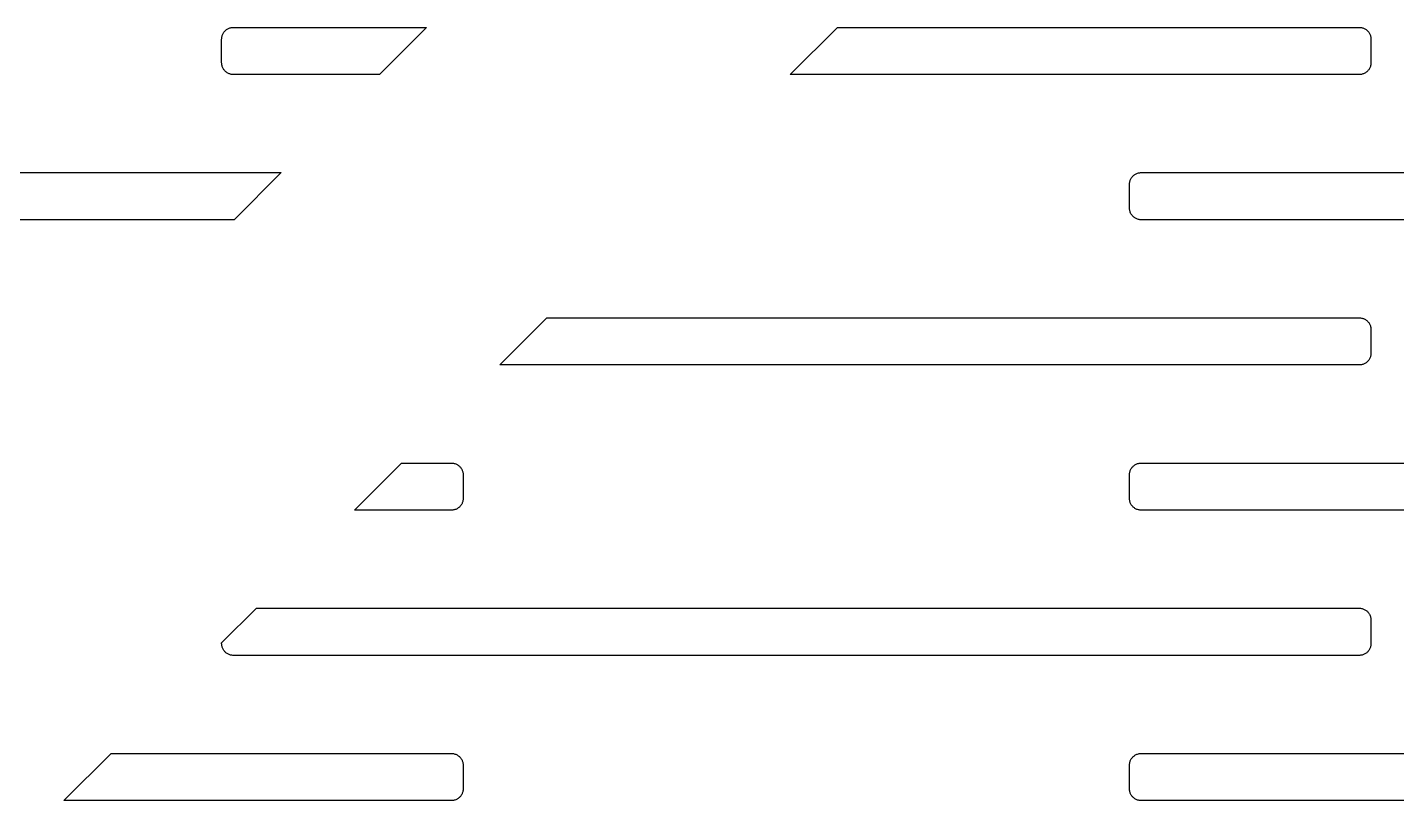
# Model space of a CAD drawing. Header units: metres. Extents: x -218 to 218, y -218 to 218.
# Drawn here: x -74.67 to -36.97, y -79.32 to -58.02 of the extents above; entities that cross this region are included whole.
import ezdxf

# ---------------------------------------------------------------- set-up
doc = ezdxf.new("R2010")
doc.units = ezdxf.units.M

msp = doc.modelspace()

# ---------------------------------------------------------------- linework, layer by layer
for p, q in [((-69.1713, -58.0728), (-69.1538, -58.0624)), ((-69.1538, -58.0624), (-69.1356, -58.0531)), ((-69.1356, -58.0531), (-69.1168, -58.045)), ((-69.1168, -58.045), (-69.0976, -58.0381)), ((-69.0976, -58.0381), (-69.078, -58.0324)), ((-69.078, -58.0324), (-69.0581, -58.028)), ((-69.0581, -58.028), (-69.0379, -58.0248)), ((-69.0379, -58.0248), (-69.0176, -58.0228)), ((-69.0176, -58.0228), (-68.9972, -58.0222)), ((-68.9972, -58.0222), (-63.679, -58.0222)), ((-63.679, -58.0222), (-64.979, -59.3222)), ((-53.6653, -59.3222), (-52.3653, -58.0222)), ((-52.3653, -58.0222), (-37.9972, -58.0222)), ((-37.9972, -58.0222), (-37.9768, -58.0228)), ((-37.9768, -58.0228), (-37.9565, -58.0248)), ((-37.9565, -58.0248), (-37.9363, -58.028)), ((-37.9363, -58.028), (-37.9164, -58.0324)), ((-37.9164, -58.0324), (-37.8968, -58.0381)), ((-37.8968, -58.0381), (-37.8775, -58.045)), ((-37.8775, -58.045), (-37.8588, -58.0531)), ((-37.8588, -58.0531), (-37.8406, -58.0624)), ((-37.8406, -58.0624), (-37.8231, -58.0728)), ((-69.3222, -58.3472), (-69.3215, -58.3268)), ((-69.3222, -58.9972), (-69.3222, -58.3472)), ((-69.3215, -58.3268), (-69.3196, -58.3065)), ((-69.3196, -58.3065), (-69.3164, -58.2863)), ((-69.3164, -58.2863), (-69.312, -58.2664)), ((-69.312, -58.2664), (-69.3063, -58.2468)), ((-69.3063, -58.2468), (-69.2994, -58.2276)), ((-69.2994, -58.2276), (-69.2913, -58.2088)), ((-69.2913, -58.2088), (-69.282, -58.1906)), ((-69.282, -58.1906), (-69.2716, -58.173)), ((-69.2716, -58.173), (-69.2601, -58.1562)), ((-69.2601, -58.1562), (-69.2476, -58.14)), ((-69.2476, -58.14), (-69.2341, -58.1247)), ((-69.2341, -58.1247), (-69.2197, -58.1103)), ((-69.2197, -58.1103), (-69.2044, -58.0968)), ((-69.2044, -58.0968), (-69.1882, -58.0843)), ((-69.1882, -58.0843), (-69.1713, -58.0728)), ((-37.8231, -58.0728), (-37.8062, -58.0843)), ((-37.8062, -58.0843), (-37.79, -58.0968)), ((-37.79, -58.0968), (-37.7747, -58.1103)), ((-37.7747, -58.1103), (-37.7603, -58.1247)), ((-37.7603, -58.1247), (-37.7468, -58.14)), ((-37.7468, -58.14), (-37.7343, -58.1562)), ((-37.7343, -58.1562), (-37.7228, -58.173)), ((-37.7228, -58.173), (-37.7124, -58.1906)), ((-37.7124, -58.1906), (-37.7031, -58.2088)), ((-37.7031, -58.2088), (-37.695, -58.2276)), ((-37.695, -58.2276), (-37.6881, -58.2468)), ((-37.6881, -58.2468), (-37.6824, -58.2664)), ((-37.6824, -58.2664), (-37.6779, -58.2863)), ((-37.6779, -58.2863), (-37.6748, -58.3065)), ((-37.6748, -58.3065), (-37.6728, -58.3268)), ((-37.6728, -58.3268), (-37.6722, -58.3472)), ((-37.6722, -58.3472), (-37.6722, -58.9972)), ((-69.3215, -59.0176), (-69.3222, -58.9972)), ((-69.3196, -59.0379), (-69.3215, -59.0176)), ((-69.3164, -59.0581), (-69.3196, -59.0379)), ((-69.312, -59.078), (-69.3164, -59.0581)), ((-69.3063, -59.0976), (-69.312, -59.078)), ((-69.2994, -59.1168), (-69.3063, -59.0976)), ((-69.2913, -59.1356), (-69.2994, -59.1168)), ((-69.282, -59.1538), (-69.2913, -59.1356)), ((-69.2716, -59.1713), (-69.282, -59.1538)), ((-69.2601, -59.1882), (-69.2716, -59.1713)), ((-69.2476, -59.2044), (-69.2601, -59.1882)), ((-37.7343, -59.1882), (-37.7468, -59.2044)), ((-37.7228, -59.1713), (-37.7343, -59.1882)), ((-37.7124, -59.1538), (-37.7228, -59.1713)), ((-37.7031, -59.1356), (-37.7124, -59.1538)), ((-37.695, -59.1168), (-37.7031, -59.1356)), ((-37.6881, -59.0976), (-37.695, -59.1168)), ((-37.6824, -59.078), (-37.6881, -59.0976)), ((-37.6779, -59.0581), (-37.6824, -59.078)), ((-37.6748, -59.0379), (-37.6779, -59.0581)), ((-37.6728, -59.0176), (-37.6748, -59.0379)), ((-37.6722, -58.9972), (-37.6728, -59.0176)), ((-69.2341, -59.2197), (-69.2476, -59.2044)), ((-69.2197, -59.2341), (-69.2341, -59.2197)), ((-69.2044, -59.2476), (-69.2197, -59.2341)), ((-69.1882, -59.2601), (-69.2044, -59.2476)), ((-69.1713, -59.2716), (-69.1882, -59.2601)), ((-69.1538, -59.282), (-69.1713, -59.2716)), ((-69.1356, -59.2913), (-69.1538, -59.282)), ((-69.1168, -59.2994), (-69.1356, -59.2913)), ((-69.0976, -59.3063), (-69.1168, -59.2994)), ((-69.078, -59.312), (-69.0976, -59.3063)), ((-69.0581, -59.3164), (-69.078, -59.312)), ((-69.0379, -59.3196), (-69.0581, -59.3164)), ((-69.0176, -59.3215), (-69.0379, -59.3196)), ((-68.9972, -59.3222), (-69.0176, -59.3215)), ((-64.979, -59.3222), (-68.9972, -59.3222)), ((-37.9972, -59.3222), (-53.6653, -59.3222)), ((-37.9768, -59.3215), (-37.9972, -59.3222)), ((-37.9565, -59.3196), (-37.9768, -59.3215)), ((-37.9363, -59.3164), (-37.9565, -59.3196)), ((-37.9164, -59.312), (-37.9363, -59.3164)), ((-37.8968, -59.3063), (-37.9164, -59.312)), ((-37.8775, -59.2994), (-37.8968, -59.3063)), ((-37.8588, -59.2913), (-37.8775, -59.2994)), ((-37.8406, -59.282), (-37.8588, -59.2913)), ((-37.8231, -59.2716), (-37.8406, -59.282)), ((-37.8062, -59.2601), (-37.8231, -59.2716)), ((-37.79, -59.2476), (-37.8062, -59.2601)), ((-37.7747, -59.2341), (-37.79, -59.2476)), ((-37.7603, -59.2197), (-37.7747, -59.2341)), ((-37.7468, -59.2044), (-37.7603, -59.2197)), ((-93.9972, -62.0222), (-67.679, -62.0222)), ((-67.679, -62.0222), (-68.979, -63.3222)), ((-44.2994, -62.2276), (-44.2913, -62.2088)), ((-44.2913, -62.2088), (-44.282, -62.1906)), ((-44.282, -62.1906), (-44.2716, -62.173)), ((-44.2716, -62.173), (-44.2601, -62.1562)), ((-44.2601, -62.1562), (-44.2476, -62.14)), ((-44.2476, -62.14), (-44.2341, -62.1247)), ((-44.2341, -62.1247), (-44.2197, -62.1103)), ((-44.2197, -62.1103), (-44.2044, -62.0968)), ((-44.2044, -62.0968), (-44.1882, -62.0843)), ((-44.1882, -62.0843), (-44.1713, -62.0728)), ((-44.1713, -62.0728), (-44.1538, -62.0624)), ((-44.1538, -62.0624), (-44.1356, -62.0531)), ((-44.1356, -62.0531), (-44.1168, -62.045)), ((-44.1168, -62.045), (-44.0976, -62.0381)), ((-44.0976, -62.0381), (-44.078, -62.0324)), ((-44.078, -62.0324), (-44.0581, -62.028)), ((-44.0581, -62.028), (-44.0379, -62.0248)), ((-44.0379, -62.0248), (-44.0176, -62.0228)), ((-44.0176, -62.0228), (-43.9972, -62.0222)), ((-43.9972, -62.0222), (-12.9972, -62.0222)), ((-44.3222, -62.3472), (-44.3215, -62.3268)), ((-44.3222, -62.9972), (-44.3222, -62.3472)), ((-44.3215, -62.3268), (-44.3196, -62.3065)), ((-44.3196, -62.3065), (-44.3164, -62.2863)), ((-44.3164, -62.2863), (-44.312, -62.2664)), ((-44.312, -62.2664), (-44.3063, -62.2468)), ((-44.3063, -62.2468), (-44.2994, -62.2276)), ((-68.979, -63.3222), (-93.9972, -63.3222)), ((-44.3215, -63.0176), (-44.3222, -62.9972)), ((-44.3196, -63.0379), (-44.3215, -63.0176)), ((-44.3164, -63.0581), (-44.3196, -63.0379)), ((-44.312, -63.078), (-44.3164, -63.0581)), ((-44.3063, -63.0976), (-44.312, -63.078)), ((-44.2994, -63.1168), (-44.3063, -63.0976)), ((-44.2913, -63.1356), (-44.2994, -63.1168)), ((-44.282, -63.1538), (-44.2913, -63.1356)), ((-44.2716, -63.1713), (-44.282, -63.1538)), ((-44.2601, -63.1882), (-44.2716, -63.1713)), ((-44.2476, -63.2044), (-44.2601, -63.1882)), ((-44.2341, -63.2197), (-44.2476, -63.2044)), ((-44.2197, -63.2341), (-44.2341, -63.2197)), ((-44.2044, -63.2476), (-44.2197, -63.2341)), ((-44.1882, -63.2601), (-44.2044, -63.2476)), ((-44.1713, -63.2716), (-44.1882, -63.2601)), ((-44.1538, -63.282), (-44.1713, -63.2716)), ((-44.1356, -63.2913), (-44.1538, -63.282)), ((-44.1168, -63.2994), (-44.1356, -63.2913)), ((-44.0976, -63.3063), (-44.1168, -63.2994)), ((-44.078, -63.312), (-44.0976, -63.3063)), ((-44.0581, -63.3164), (-44.078, -63.312)), ((-44.0379, -63.3196), (-44.0581, -63.3164)), ((-44.0176, -63.3215), (-44.0379, -63.3196)), ((-43.9972, -63.3222), (-44.0176, -63.3215)), ((-12.9972, -63.3222), (-43.9972, -63.3222)), ((-61.6653, -67.3222), (-60.3653, -66.0222)), ((-60.3653, -66.0222), (-37.9972, -66.0222)), ((-37.9972, -66.0222), (-37.9768, -66.0228)), ((-37.9768, -66.0228), (-37.9565, -66.0248)), ((-37.9565, -66.0248), (-37.9363, -66.028)), ((-37.9363, -66.028), (-37.9164, -66.0324)), ((-37.9164, -66.0324), (-37.8968, -66.0381)), ((-37.8968, -66.0381), (-37.8775, -66.045)), ((-37.8775, -66.045), (-37.8588, -66.0531)), ((-37.8588, -66.0531), (-37.8406, -66.0624)), ((-37.8406, -66.0624), (-37.8231, -66.0728)), ((-37.8231, -66.0728), (-37.8062, -66.0843)), ((-37.8062, -66.0843), (-37.79, -66.0968)), ((-37.79, -66.0968), (-37.7747, -66.1103)), ((-37.7747, -66.1103), (-37.7603, -66.1247)), ((-37.7603, -66.1247), (-37.7468, -66.14)), ((-37.7468, -66.14), (-37.7343, -66.1562)), ((-37.7343, -66.1562), (-37.7228, -66.173)), ((-37.7228, -66.173), (-37.7124, -66.1906)), ((-37.7124, -66.1906), (-37.7031, -66.2088)), ((-37.7031, -66.2088), (-37.695, -66.2276)), ((-37.695, -66.2276), (-37.6881, -66.2468)), ((-37.6881, -66.2468), (-37.6824, -66.2664)), ((-37.6824, -66.2664), (-37.6779, -66.2863)), ((-37.6779, -66.2863), (-37.6748, -66.3065)), ((-37.6748, -66.3065), (-37.6728, -66.3268)), ((-37.6728, -66.3268), (-37.6722, -66.3472)), ((-37.6722, -66.3472), (-37.6722, -66.9972)), ((-37.695, -67.1168), (-37.7031, -67.1356)), ((-37.6881, -67.0976), (-37.695, -67.1168)), ((-37.6824, -67.078), (-37.6881, -67.0976)), ((-37.6779, -67.0581), (-37.6824, -67.078)), ((-37.6748, -67.0379), (-37.6779, -67.0581)), ((-37.6728, -67.0176), (-37.6748, -67.0379)), ((-37.6722, -66.9972), (-37.6728, -67.0176)), ((-37.9972, -67.3222), (-61.6653, -67.3222)), ((-37.9768, -67.3215), (-37.9972, -67.3222)), ((-37.9565, -67.3196), (-37.9768, -67.3215)), ((-37.9363, -67.3164), (-37.9565, -67.3196)), ((-37.9164, -67.312), (-37.9363, -67.3164)), ((-37.8968, -67.3063), (-37.9164, -67.312)), ((-37.8775, -67.2994), (-37.8968, -67.3063)), ((-37.8588, -67.2913), (-37.8775, -67.2994)), ((-37.8406, -67.282), (-37.8588, -67.2913)), ((-37.8231, -67.2716), (-37.8406, -67.282)), ((-37.8062, -67.2601), (-37.8231, -67.2716)), ((-37.79, -67.2476), (-37.8062, -67.2601)), ((-37.7747, -67.2341), (-37.79, -67.2476)), ((-37.7603, -67.2197), (-37.7747, -67.2341)), ((-37.7468, -67.2044), (-37.7603, -67.2197)), ((-37.7343, -67.1882), (-37.7468, -67.2044)), ((-37.7228, -67.1713), (-37.7343, -67.1882)), ((-37.7124, -67.1538), (-37.7228, -67.1713)), ((-37.7031, -67.1356), (-37.7124, -67.1538)), ((-65.6653, -71.3222), (-64.3653, -70.0222)), ((-64.3653, -70.0222), (-62.9972, -70.0222)), ((-62.9972, -70.0222), (-62.9768, -70.0228)), ((-62.9768, -70.0228), (-62.9565, -70.0248)), ((-62.9565, -70.0248), (-62.9363, -70.028)), ((-62.9363, -70.028), (-62.9164, -70.0324)), ((-62.9164, -70.0324), (-62.8968, -70.0381)), ((-62.8968, -70.0381), (-62.8775, -70.045)), ((-62.8775, -70.045), (-62.8588, -70.0531)), ((-62.8588, -70.0531), (-62.8406, -70.0624)), ((-62.8406, -70.0624), (-62.8231, -70.0728)), ((-62.8231, -70.0728), (-62.8062, -70.0843)), ((-62.8062, -70.0843), (-62.79, -70.0968)), ((-62.79, -70.0968), (-62.7747, -70.1103)), ((-62.7747, -70.1103), (-62.7603, -70.1247)), ((-62.7603, -70.1247), (-62.7468, -70.14)), ((-44.2476, -70.14), (-44.2341, -70.1247)), ((-44.2341, -70.1247), (-44.2197, -70.1103)), ((-44.2197, -70.1103), (-44.2044, -70.0968)), ((-44.2044, -70.0968), (-44.1882, -70.0843)), ((-44.1882, -70.0843), (-44.1713, -70.0728)), ((-44.1713, -70.0728), (-44.1538, -70.0624)), ((-44.1538, -70.0624), (-44.1356, -70.0531)), ((-44.1356, -70.0531), (-44.1168, -70.045)), ((-44.1168, -70.045), (-44.0976, -70.0381)), ((-44.0976, -70.0381), (-44.078, -70.0324)), ((-44.078, -70.0324), (-44.0581, -70.028)), ((-44.0581, -70.028), (-44.0379, -70.0248)), ((-44.0379, -70.0248), (-44.0176, -70.0228)), ((-44.0176, -70.0228), (-43.9972, -70.0222)), ((-43.9972, -70.0222), (-12.9972, -70.0222)), ((-62.7468, -70.14), (-62.7343, -70.1562)), ((-62.7343, -70.1562), (-62.7228, -70.173)), ((-62.7228, -70.173), (-62.7124, -70.1906)), ((-62.7124, -70.1906), (-62.7031, -70.2088)), ((-62.7031, -70.2088), (-62.695, -70.2276)), ((-62.695, -70.2276), (-62.6881, -70.2468)), ((-62.6881, -70.2468), (-62.6824, -70.2664)), ((-62.6824, -70.2664), (-62.6779, -70.2863)), ((-62.6779, -70.2863), (-62.6748, -70.3065)), ((-62.6748, -70.3065), (-62.6728, -70.3268)), ((-62.6728, -70.3268), (-62.6722, -70.3472)), ((-62.6722, -70.3472), (-62.6722, -70.9972)), ((-44.3222, -70.3472), (-44.3215, -70.3268)), ((-44.3222, -70.9972), (-44.3222, -70.3472)), ((-44.3215, -70.3268), (-44.3196, -70.3065)), ((-44.3196, -70.3065), (-44.3164, -70.2863)), ((-44.3164, -70.2863), (-44.312, -70.2664)), ((-44.312, -70.2664), (-44.3063, -70.2468)), ((-44.3063, -70.2468), (-44.2994, -70.2276)), ((-44.2994, -70.2276), (-44.2913, -70.2088)), ((-44.2913, -70.2088), (-44.282, -70.1906)), ((-44.282, -70.1906), (-44.2716, -70.173)), ((-44.2716, -70.173), (-44.2601, -70.1562)), ((-44.2601, -70.1562), (-44.2476, -70.14)), ((-62.8062, -71.2601), (-62.8231, -71.2716)), ((-62.79, -71.2476), (-62.8062, -71.2601)), ((-62.7747, -71.2341), (-62.79, -71.2476)), ((-62.7603, -71.2197), (-62.7747, -71.2341)), ((-62.7468, -71.2044), (-62.7603, -71.2197)), ((-62.7343, -71.1882), (-62.7468, -71.2044)), ((-62.7228, -71.1713), (-62.7343, -71.1882)), ((-62.7124, -71.1538), (-62.7228, -71.1713)), ((-62.7031, -71.1356), (-62.7124, -71.1538)), ((-62.695, -71.1168), (-62.7031, -71.1356)), ((-62.6881, -71.0976), (-62.695, -71.1168)), ((-62.6824, -71.078), (-62.6881, -71.0976)), ((-62.6779, -71.0581), (-62.6824, -71.078)), ((-62.6748, -71.0379), (-62.6779, -71.0581)), ((-62.6728, -71.0176), (-62.6748, -71.0379)), ((-62.6722, -70.9972), (-62.6728, -71.0176)), ((-44.3215, -71.0176), (-44.3222, -70.9972)), ((-44.3196, -71.0379), (-44.3215, -71.0176)), ((-44.3164, -71.0581), (-44.3196, -71.0379)), ((-44.312, -71.078), (-44.3164, -71.0581)), ((-44.3063, -71.0976), (-44.312, -71.078)), ((-44.2994, -71.1168), (-44.3063, -71.0976)), ((-44.2913, -71.1356), (-44.2994, -71.1168)), ((-44.282, -71.1538), (-44.2913, -71.1356)), ((-44.2716, -71.1713), (-44.282, -71.1538)), ((-44.2601, -71.1882), (-44.2716, -71.1713)), ((-44.2476, -71.2044), (-44.2601, -71.1882)), ((-44.2341, -71.2197), (-44.2476, -71.2044)), ((-44.2197, -71.2341), (-44.2341, -71.2197)), ((-44.2044, -71.2476), (-44.2197, -71.2341)), ((-44.1882, -71.2601), (-44.2044, -71.2476)), ((-44.1713, -71.2716), (-44.1882, -71.2601)), ((-62.9972, -71.3222), (-65.6653, -71.3222)), ((-62.9768, -71.3215), (-62.9972, -71.3222)), ((-62.9565, -71.3196), (-62.9768, -71.3215)), ((-62.9363, -71.3164), (-62.9565, -71.3196)), ((-62.9164, -71.312), (-62.9363, -71.3164)), ((-62.8968, -71.3063), (-62.9164, -71.312)), ((-62.8775, -71.2994), (-62.8968, -71.3063)), ((-62.8588, -71.2913), (-62.8775, -71.2994)), ((-62.8406, -71.282), (-62.8588, -71.2913)), ((-62.8231, -71.2716), (-62.8406, -71.282)), ((-44.1538, -71.282), (-44.1713, -71.2716)), ((-44.1356, -71.2913), (-44.1538, -71.282)), ((-44.1168, -71.2994), (-44.1356, -71.2913)), ((-44.0976, -71.3063), (-44.1168, -71.2994)), ((-44.078, -71.312), (-44.0976, -71.3063)), ((-44.0581, -71.3164), (-44.078, -71.312)), ((-44.0379, -71.3196), (-44.0581, -71.3164)), ((-44.0176, -71.3215), (-44.0379, -71.3196)), ((-43.9972, -71.3222), (-44.0176, -71.3215)), ((-12.9972, -71.3222), (-43.9972, -71.3222)), ((-69.3222, -74.979), (-68.3653, -74.0222)), ((-68.3653, -74.0222), (-37.9972, -74.0222)), ((-37.9972, -74.0222), (-37.9768, -74.0228)), ((-37.9768, -74.0228), (-37.9565, -74.0248)), ((-37.9565, -74.0248), (-37.9363, -74.028)), ((-37.9363, -74.028), (-37.9164, -74.0324)), ((-37.9164, -74.0324), (-37.8968, -74.0381)), ((-37.8968, -74.0381), (-37.8775, -74.045)), ((-37.8775, -74.045), (-37.8588, -74.0531)), ((-37.8588, -74.0531), (-37.8406, -74.0624)), ((-37.8406, -74.0624), (-37.8231, -74.0728)), ((-37.8231, -74.0728), (-37.8062, -74.0843)), ((-37.8062, -74.0843), (-37.79, -74.0968)), ((-37.79, -74.0968), (-37.7747, -74.1103)), ((-37.7747, -74.1103), (-37.7603, -74.1247)), ((-37.7603, -74.1247), (-37.7468, -74.14)), ((-37.7468, -74.14), (-37.7343, -74.1562)), ((-37.7343, -74.1562), (-37.7228, -74.173)), ((-37.7228, -74.173), (-37.7124, -74.1906)), ((-37.7124, -74.1906), (-37.7031, -74.2088)), ((-37.7031, -74.2088), (-37.695, -74.2276)), ((-37.695, -74.2276), (-37.6881, -74.2468)), ((-37.6881, -74.2468), (-37.6824, -74.2664)), ((-37.6824, -74.2664), (-37.6779, -74.2863)), ((-37.6779, -74.2863), (-37.6748, -74.3065)), ((-37.6748, -74.3065), (-37.6728, -74.3268)), ((-37.6728, -74.3268), (-37.6722, -74.3472)), ((-37.6722, -74.3472), (-37.6722, -74.9972)), ((-69.3222, -74.9972), (-69.3222, -74.979)), ((-69.3215, -75.0176), (-69.3222, -74.9972)), ((-69.3196, -75.0379), (-69.3215, -75.0176)), ((-37.6728, -75.0176), (-37.6748, -75.0379)), ((-37.6722, -74.9972), (-37.6728, -75.0176)), ((-69.3164, -75.0581), (-69.3196, -75.0379)), ((-69.312, -75.078), (-69.3164, -75.0581)), ((-69.3063, -75.0976), (-69.312, -75.078)), ((-69.2994, -75.1168), (-69.3063, -75.0976)), ((-69.2913, -75.1356), (-69.2994, -75.1168)), ((-69.282, -75.1538), (-69.2913, -75.1356)), ((-69.2716, -75.1713), (-69.282, -75.1538)), ((-69.2601, -75.1882), (-69.2716, -75.1713)), ((-69.2476, -75.2044), (-69.2601, -75.1882)), ((-69.2341, -75.2197), (-69.2476, -75.2044)), ((-69.2197, -75.2341), (-69.2341, -75.2197)), ((-69.2044, -75.2476), (-69.2197, -75.2341)), ((-69.1882, -75.2601), (-69.2044, -75.2476)), ((-69.1713, -75.2716), (-69.1882, -75.2601)), ((-69.1538, -75.282), (-69.1713, -75.2716)), ((-69.1356, -75.2913), (-69.1538, -75.282)), ((-69.1168, -75.2994), (-69.1356, -75.2913)), ((-69.0976, -75.3063), (-69.1168, -75.2994)), ((-69.078, -75.312), (-69.0976, -75.3063)), ((-69.0581, -75.3164), (-69.078, -75.312)), ((-69.0379, -75.3196), (-69.0581, -75.3164)), ((-69.0176, -75.3215), (-69.0379, -75.3196)), ((-68.9972, -75.3222), (-69.0176, -75.3215)), ((-37.9972, -75.3222), (-68.9972, -75.3222)), ((-37.9768, -75.3215), (-37.9972, -75.3222)), ((-37.9565, -75.3196), (-37.9768, -75.3215)), ((-37.9363, -75.3164), (-37.9565, -75.3196)), ((-37.9164, -75.312), (-37.9363, -75.3164)), ((-37.8968, -75.3063), (-37.9164, -75.312)), ((-37.8775, -75.2994), (-37.8968, -75.3063)), ((-37.8588, -75.2913), (-37.8775, -75.2994)), ((-37.8406, -75.282), (-37.8588, -75.2913)), ((-37.8231, -75.2716), (-37.8406, -75.282)), ((-37.8062, -75.2601), (-37.8231, -75.2716)), ((-37.79, -75.2476), (-37.8062, -75.2601)), ((-37.7747, -75.2341), (-37.79, -75.2476)), ((-37.7603, -75.2197), (-37.7747, -75.2341)), ((-37.7468, -75.2044), (-37.7603, -75.2197)), ((-37.7343, -75.1882), (-37.7468, -75.2044)), ((-37.7228, -75.1713), (-37.7343, -75.1882)), ((-37.7124, -75.1538), (-37.7228, -75.1713)), ((-37.7031, -75.1356), (-37.7124, -75.1538)), ((-37.695, -75.1168), (-37.7031, -75.1356)), ((-37.6881, -75.0976), (-37.695, -75.1168)), ((-37.6824, -75.078), (-37.6881, -75.0976)), ((-37.6779, -75.0581), (-37.6824, -75.078)), ((-37.6748, -75.0379), (-37.6779, -75.0581)), ((-73.6653, -79.3222), (-72.3653, -78.0222)), ((-72.3653, -78.0222), (-62.9972, -78.0222)), ((-62.9972, -78.0222), (-62.9768, -78.0228)), ((-62.9768, -78.0228), (-62.9565, -78.0248)), ((-62.9565, -78.0248), (-62.9363, -78.028)), ((-62.9363, -78.028), (-62.9164, -78.0324)), ((-62.9164, -78.0324), (-62.8968, -78.0381)), ((-62.8968, -78.0381), (-62.8775, -78.045)), ((-62.8775, -78.045), (-62.8588, -78.0531)), ((-44.1356, -78.0531), (-44.1168, -78.045)), ((-44.1168, -78.045), (-44.0976, -78.0381)), ((-44.0976, -78.0381), (-44.078, -78.0324)), ((-44.078, -78.0324), (-44.0581, -78.028)), ((-44.0581, -78.028), (-44.0379, -78.0248)), ((-44.0379, -78.0248), (-44.0176, -78.0228)), ((-44.0176, -78.0228), (-43.9972, -78.0222)), ((-43.9972, -78.0222), (-12.9972, -78.0222)), ((-62.8588, -78.0531), (-62.8406, -78.0624)), ((-62.8406, -78.0624), (-62.8231, -78.0728)), ((-62.8231, -78.0728), (-62.8062, -78.0843)), ((-62.8062, -78.0843), (-62.79, -78.0968)), ((-62.79, -78.0968), (-62.7747, -78.1103)), ((-62.7747, -78.1103), (-62.7603, -78.1247)), ((-62.7603, -78.1247), (-62.7468, -78.14)), ((-62.7468, -78.14), (-62.7343, -78.1562)), ((-62.7343, -78.1562), (-62.7228, -78.173)), ((-62.7228, -78.173), (-62.7124, -78.1906)), ((-62.7124, -78.1906), (-62.7031, -78.2088)), ((-62.7031, -78.2088), (-62.695, -78.2276)), ((-62.695, -78.2276), (-62.6881, -78.2468)), ((-62.6881, -78.2468), (-62.6824, -78.2664)), ((-62.6824, -78.2664), (-62.6779, -78.2863)), ((-62.6779, -78.2863), (-62.6748, -78.3065)), ((-62.6748, -78.3065), (-62.6728, -78.3268)), ((-62.6728, -78.3268), (-62.6722, -78.3472)), ((-62.6722, -78.3472), (-62.6722, -78.9972)), ((-44.3222, -78.3472), (-44.3215, -78.3268)), ((-44.3222, -78.9972), (-44.3222, -78.3472)), ((-44.3215, -78.3268), (-44.3196, -78.3065)), ((-44.3196, -78.3065), (-44.3164, -78.2863)), ((-44.3164, -78.2863), (-44.312, -78.2664)), ((-44.312, -78.2664), (-44.3063, -78.2468)), ((-44.3063, -78.2468), (-44.2994, -78.2276)), ((-44.2994, -78.2276), (-44.2913, -78.2088)), ((-44.2913, -78.2088), (-44.282, -78.1906)), ((-44.282, -78.1906), (-44.2716, -78.173)), ((-44.2716, -78.173), (-44.2601, -78.1562)), ((-44.2601, -78.1562), (-44.2476, -78.14)), ((-44.2476, -78.14), (-44.2341, -78.1247)), ((-44.2341, -78.1247), (-44.2197, -78.1103)), ((-44.2197, -78.1103), (-44.2044, -78.0968)), ((-44.2044, -78.0968), (-44.1882, -78.0843)), ((-44.1882, -78.0843), (-44.1713, -78.0728)), ((-44.1713, -78.0728), (-44.1538, -78.0624)), ((-44.1538, -78.0624), (-44.1356, -78.0531)), ((-62.7228, -79.1713), (-62.7343, -79.1882)), ((-62.7124, -79.1538), (-62.7228, -79.1713)), ((-62.7031, -79.1356), (-62.7124, -79.1538)), ((-62.695, -79.1168), (-62.7031, -79.1356)), ((-62.6881, -79.0976), (-62.695, -79.1168)), ((-62.6824, -79.078), (-62.6881, -79.0976)), ((-62.6779, -79.0581), (-62.6824, -79.078)), ((-62.6748, -79.0379), (-62.6779, -79.0581)), ((-62.6728, -79.0176), (-62.6748, -79.0379)), ((-62.6722, -78.9972), (-62.6728, -79.0176)), ((-44.3215, -79.0176), (-44.3222, -78.9972)), ((-44.3196, -79.0379), (-44.3215, -79.0176)), ((-44.3164, -79.0581), (-44.3196, -79.0379)), ((-44.312, -79.078), (-44.3164, -79.0581)), ((-44.3063, -79.0976), (-44.312, -79.078)), ((-44.2994, -79.1168), (-44.3063, -79.0976)), ((-44.2913, -79.1356), (-44.2994, -79.1168)), ((-44.282, -79.1538), (-44.2913, -79.1356)), ((-44.2716, -79.1713), (-44.282, -79.1538)), ((-44.2601, -79.1882), (-44.2716, -79.1713)), ((-62.9972, -79.3222), (-73.6653, -79.3222)), ((-62.9768, -79.3215), (-62.9972, -79.3222)), ((-62.9565, -79.3196), (-62.9768, -79.3215)), ((-62.9363, -79.3164), (-62.9565, -79.3196)), ((-62.9164, -79.312), (-62.9363, -79.3164)), ((-62.8968, -79.3063), (-62.9164, -79.312)), ((-62.8775, -79.2994), (-62.8968, -79.3063)), ((-62.8588, -79.2913), (-62.8775, -79.2994)), ((-62.8406, -79.282), (-62.8588, -79.2913)), ((-62.8231, -79.2716), (-62.8406, -79.282)), ((-62.8062, -79.2601), (-62.8231, -79.2716)), ((-62.79, -79.2476), (-62.8062, -79.2601)), ((-62.7747, -79.2341), (-62.79, -79.2476)), ((-62.7603, -79.2197), (-62.7747, -79.2341)), ((-62.7468, -79.2044), (-62.7603, -79.2197)), ((-62.7343, -79.1882), (-62.7468, -79.2044)), ((-44.2476, -79.2044), (-44.2601, -79.1882)), ((-44.2341, -79.2197), (-44.2476, -79.2044)), ((-44.2197, -79.2341), (-44.2341, -79.2197)), ((-44.2044, -79.2476), (-44.2197, -79.2341)), ((-44.1882, -79.2601), (-44.2044, -79.2476)), ((-44.1713, -79.2716), (-44.1882, -79.2601)), ((-44.1538, -79.282), (-44.1713, -79.2716)), ((-44.1356, -79.2913), (-44.1538, -79.282)), ((-44.1168, -79.2994), (-44.1356, -79.2913)), ((-44.0976, -79.3063), (-44.1168, -79.2994)), ((-44.078, -79.312), (-44.0976, -79.3063)), ((-44.0581, -79.3164), (-44.078, -79.312)), ((-44.0379, -79.3196), (-44.0581, -79.3164)), ((-44.0176, -79.3215), (-44.0379, -79.3196)), ((-43.9972, -79.3222), (-44.0176, -79.3215)), ((-12.9972, -79.3222), (-43.9972, -79.3222))]:
    msp.add_line(p, q)

doc.saveas('drawing.dxf')
